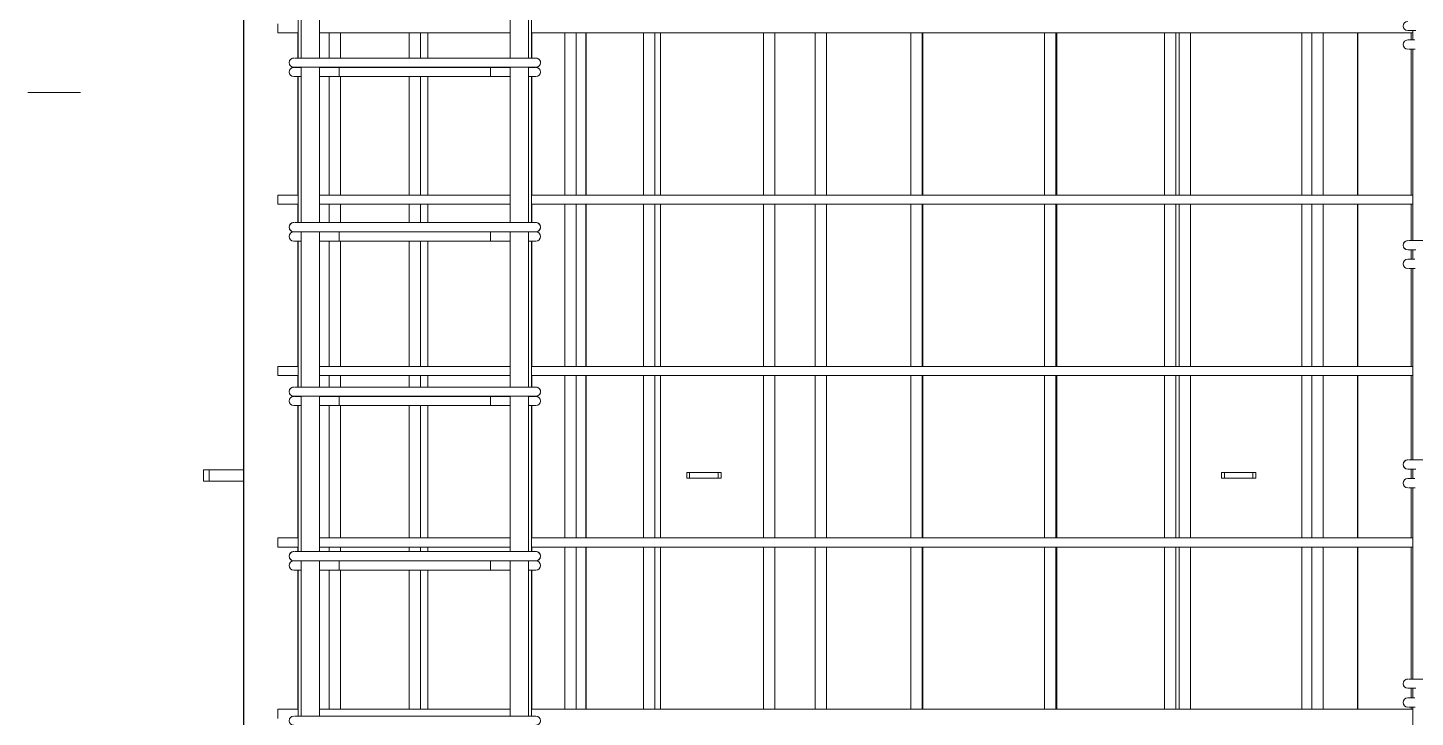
# Model space of a CAD drawing. Header units: millimetres. Extents: x -8986 to 3673, y -4076 to 6166.
# Drawn here: x -6653 to -5438, y 1185 to 1789 of the extents above; entities that cross this region are included whole.
import ezdxf

# ---------------------------------------------------------------- set-up
doc = ezdxf.new("R2010")
doc.units = ezdxf.units.MM
for name, color, linetype, lineweight in [('A-GENM', 13, 'Continuous', 18), ('A-WALL', 113, 'Continuous', 25), ('G-ANNO-SYMB', 111, 'Continuous', 9), ('S-RBAR', 171, 'Continuous', 18)]:
    doc.layers.add(name, color=color, linetype=linetype, lineweight=lineweight)

# ---------------------------------------------------------------- blocks, each defined once
blk = doc.blocks.new('RR spread anchor face based - RR-SA-0_7-110-2888042-Elevation Front 1')
at = {"layer": 'A-GENM'}
for p, q in [((-6075.8, -862.5), (-6073.3, -862.5)), ((-6075.8, -867.5), (-6075.8, -862.5)), ((-6073.3, -867.5), (-6075.8, -867.5)), ((-6073.3, -862.5), (-6048.3, -862.5)), ((-6073.3, -862.5), (-6073.3, -867.5)), ((-6048.3, -867.5), (-6073.3, -867.5)), ((-6048.3, -862.5), (-6045.8, -862.5)), ((-6048.3, -862.5), (-6048.3, -867.5)), ((-6045.8, -867.5), (-6048.3, -867.5)), ((-6045.8, -862.5), (-6045.8, -867.5))]:
    blk.add_line(p, q, dxfattribs=at)
blk = doc.blocks.new('RR spread anchor face based - RR-SA-2_5-250-1726823-Elevation Front 1')
at = {"layer": 'A-GENM'}
for p, q in [((-6498.8, 2892), (-6493.8, 2892)), ((-6498.8, 2892), (-6498.8, 2882)), ((-6493.8, 2892), (-6463.8, 2892)), ((-6493.8, 2892), (-6493.8, 2882)), ((-6493.8, 2882), (-6498.8, 2882)), ((-6463.8, 2882), (-6493.8, 2882))]:
    blk.add_line(p, q, dxfattribs=at)

msp = doc.modelspace()

# ---------------------------------------------------------------- linework, layer by layer
at = {"layer": 'A-WALL'}
for p, q in [((-6463.80383, 3040), (-6463.80383, -1395)), ((-6163.80383, 1642.31034), (-6163.80383, 1784.27586)), ((-5488.80383, 1784.27586), (-5488.80383, 1642.31034)), ((-6163.80383, 1492.34483), (-6163.80383, 1634.31034)), ((-5488.80383, 1634.31034), (-5488.80383, 1492.34483)), ((-6163.80383, 1342.37931), (-6163.80383, 1484.34483)), ((-5488.80383, 1484.34483), (-5488.80383, 1342.37931)), ((-6163.80383, 1192.41379), (-6163.80383, 1334.37931)), ((-5488.80383, 1334.37931), (-5488.80383, 1192.41379))]:
    msp.add_line(p, q, dxfattribs=at)
at = {"layer": 'G-ANNO-SYMB'}
msp.add_line((-6606.55955, 1732.096), (-6652.61649, 1732.096), dxfattribs=at)
at = {"layer": 'S-RBAR'}
for p, q in [((-6413.30383, 1762.58207), (-6413.30383, 1898.1641)), ((-6397.30383, 1762.58207), (-6397.30383, 1898.1641)), ((-6230.30383, 1762.58207), (-6230.30383, 1898.1641)), ((-6214.30383, 1762.58207), (-6214.30383, 1898.1641)), ((-6415.80383, 1762.58207), (-6415.80383, 1889.9507)), ((-6211.80383, 1762.58207), (-6211.80383, 1889.9507)), ((-6433.80383, 1784.27586), (-6433.80383, 1792.27586)), ((-5444.80383, 1786.26882), (-5440.07244, 1786.26882)), ((-5440.45803, 1778.0385), (-5440.45803, 1786.26882)), ((-5440.17735, 1786.26882), (-5437.5966, 1786.26882)), ((-6433.80383, 1784.27586), (-6415.80383, 1784.27586)), ((-6416.30383, 1762.58207), (-6416.30383, 1784.27586)), ((-6397.30383, 1784.27586), (-6230.30383, 1784.27586)), ((-6388.80383, 1762.58207), (-6388.80383, 1784.27586)), ((-6378.80383, 1762.58207), (-6378.80383, 1784.27586)), ((-6318.80383, 1762.58207), (-6318.80383, 1784.27586)), ((-6308.80383, 1762.58207), (-6308.80383, 1784.27586)), ((-6302.54481, 1762.58207), (-6302.54481, 1784.27586)), ((-6211.80383, 1784.27586), (-5440.45803, 1784.27586)), ((-6211.30383, 1762.58207), (-6211.30383, 1784.27586)), ((-6182.5004, 1642.31034), (-6182.5004, 1784.27586)), ((-6172.5004, 1642.31034), (-6172.5004, 1784.27586)), ((-6113.80383, 1642.31034), (-6113.80383, 1784.27586)), ((-6103.80383, 1642.31034), (-6103.80383, 1784.27586)), ((-6098.80383, 1642.31034), (-6098.80383, 1784.27586)), ((-6008.67328, 1642.31034), (-6008.67328, 1784.27586)), ((-5998.67328, 1642.31034), (-5998.67328, 1784.27586)), ((-5963.45128, 1642.31034), (-5963.45128, 1784.27586)), ((-5953.45128, 1642.31034), (-5953.45128, 1784.27586)), ((-5879.79273, 1642.31034), (-5879.79273, 1784.27586)), ((-5869.79273, 1642.31034), (-5869.79273, 1784.27586)), ((-5869.31333, 1642.31034), (-5869.31333, 1784.27586)), ((-5762.78718, 1642.31034), (-5762.78718, 1784.27586)), ((-5752.78718, 1642.31034), (-5752.78718, 1784.27586)), ((-5752.06808, 1642.31034), (-5752.06808, 1784.27586)), ((-5657.65663, 1642.31034), (-5657.65663, 1784.27586)), ((-5647.65663, 1642.31034), (-5647.65663, 1784.27586)), ((-5644.82283, 1642.31034), (-5644.82283, 1784.27586)), ((-5634.82283, 1642.31034), (-5634.82283, 1784.27586)), ((-5537.57758, 1642.31034), (-5537.57758, 1784.27586)), ((-5528.77608, 1642.31034), (-5528.77608, 1784.27586)), ((-5518.77608, 1642.31034), (-5518.77608, 1784.27586)), ((-5438.67284, 1778.0385), (-5444.80383, 1778.0385)), ((-5441.73624, 1778.0385), (-5441.73624, 1784.27586)), ((-6419.80383, 1762.2149), (-6419.7204, 1762.2149)), ((-6419.12235, 1762.2149), (-6413.94597, 1762.2149)), ((-6413.94597, 1762.2149), (-6399.80383, 1762.2149)), ((-6227.80383, 1762.2149), (-6399.80383, 1762.2149)), ((-6227.80383, 1762.2149), (-6207.80383, 1762.2149)), ((-5438.94597, 1770.0385), (-5444.12235, 1770.0385)), ((-5441.73624, 1642.31034), (-5441.73624, 1770.0385)), ((-5440.45803, 1602.43643), (-5440.45803, 1770.0385)), ((-5438.29026, 1770.0385), (-5438.94597, 1770.0385)), ((-6419.80383, 1754.2149), (-6415.07244, 1754.2149)), ((-6419.12235, 1754.00755), (-6413.94597, 1754.00755)), ((-6415.17735, 1754.2149), (-6412.5966, 1754.2149)), ((-6413.30383, 1754.00755), (-6413.94597, 1754.00755)), ((-6413.30383, 1618.2657), (-6413.30383, 1754.2149)), ((-6412.72163, 1754.2149), (-6399.80383, 1754.2149)), ((-6227.80383, 1754.2149), (-6399.80383, 1754.2149)), ((-6397.30383, 1618.2657), (-6397.30383, 1754.2149)), ((-6380.00484, 1754.00755), (-6397.30383, 1754.00755)), ((-6380.00484, 1754.00755), (-6380.00484, 1746.00755)), ((-6380.00484, 1754.00755), (-6247.60282, 1754.00755)), ((-6230.30383, 1754.00755), (-6247.60282, 1754.00755)), ((-6247.60282, 1754.00755), (-6247.60282, 1746.00755)), ((-6230.30383, 1618.2657), (-6230.30383, 1754.2149)), ((-6227.80383, 1754.2149), (-6207.80383, 1754.2149)), ((-6214.30383, 1618.2657), (-6214.30383, 1754.2149)), ((-6213.66169, 1754.00755), (-6214.30383, 1754.00755)), ((-6213.66169, 1754.00755), (-6208.48531, 1754.00755)), ((-6419.80383, 1746.00755), (-6413.94597, 1746.00755)), ((-6416.30383, 1642.31034), (-6416.30383, 1746.00755)), ((-6415.80383, 1618.2657), (-6415.80383, 1746.00755)), ((-6413.30383, 1746.00755), (-6413.94597, 1746.00755)), ((-6380.00484, 1746.00755), (-6397.30383, 1746.00755)), ((-6388.80383, 1642.31034), (-6388.80383, 1746.00755)), ((-6380.00484, 1746.00755), (-6247.60282, 1746.00755)), ((-6378.80383, 1642.31034), (-6378.80383, 1746.00755)), ((-6318.80383, 1642.31034), (-6318.80383, 1746.00755)), ((-6308.80383, 1642.31034), (-6308.80383, 1746.00755)), ((-6302.54481, 1642.31034), (-6302.54481, 1746.00755)), ((-6230.30383, 1746.00755), (-6247.60282, 1746.00755)), ((-6213.66169, 1746.00755), (-6214.30383, 1746.00755)), ((-6213.66169, 1746.00755), (-6207.80383, 1746.00755)), ((-6211.80383, 1618.2657), (-6211.80383, 1746.00755)), ((-6211.30383, 1642.31034), (-6211.30383, 1746.00755)), ((-6433.80383, 1642.31034), (-6415.80383, 1642.31034)), ((-6433.80383, 1634.31034), (-6433.80383, 1642.31034)), ((-6397.30383, 1642.31034), (-6230.30383, 1642.31034)), ((-6211.80383, 1642.31034), (-5440.45803, 1642.31034)), ((-6433.80383, 1634.31034), (-6415.80383, 1634.31034)), ((-6416.30383, 1618.2657), (-6416.30383, 1634.31034)), ((-6397.30383, 1634.31034), (-6230.30383, 1634.31034)), ((-6388.80383, 1618.2657), (-6388.80383, 1634.31034)), ((-6378.80383, 1618.2657), (-6378.80383, 1634.31034)), ((-6318.80383, 1618.2657), (-6318.80383, 1634.31034)), ((-6308.80383, 1618.2657), (-6308.80383, 1634.31034)), ((-6302.54481, 1618.2657), (-6302.54481, 1634.31034)), ((-6211.80383, 1634.31034), (-5440.45803, 1634.31034)), ((-6211.30383, 1618.2657), (-6211.30383, 1634.31034)), ((-6182.5004, 1492.34483), (-6182.5004, 1634.31034)), ((-6172.5004, 1492.34483), (-6172.5004, 1634.31034)), ((-6113.80383, 1492.34483), (-6113.80383, 1634.31034)), ((-6103.80383, 1492.34483), (-6103.80383, 1634.31034)), ((-6098.80383, 1492.34483), (-6098.80383, 1634.31034)), ((-6008.67328, 1492.34483), (-6008.67328, 1634.31034)), ((-5998.67328, 1492.34483), (-5998.67328, 1634.31034)), ((-5963.45128, 1492.34483), (-5963.45128, 1634.31034)), ((-5953.45128, 1492.34483), (-5953.45128, 1634.31034)), ((-5879.79273, 1492.34483), (-5879.79273, 1634.31034)), ((-5869.79273, 1492.34483), (-5869.79273, 1634.31034)), ((-5869.31333, 1492.34483), (-5869.31333, 1634.31034)), ((-5762.78718, 1492.34483), (-5762.78718, 1634.31034)), ((-5752.78718, 1492.34483), (-5752.78718, 1634.31034)), ((-5752.06808, 1492.34483), (-5752.06808, 1634.31034)), ((-5657.65663, 1492.34483), (-5657.65663, 1634.31034)), ((-5647.65663, 1492.34483), (-5647.65663, 1634.31034)), ((-5644.82283, 1492.34483), (-5644.82283, 1634.31034)), ((-5634.82283, 1492.34483), (-5634.82283, 1634.31034)), ((-5537.57758, 1492.34483), (-5537.57758, 1634.31034)), ((-5528.77608, 1492.34483), (-5528.77608, 1634.31034)), ((-5518.77608, 1492.34483), (-5518.77608, 1634.31034)), ((-5441.73624, 1602.43643), (-5441.73624, 1634.31034)), ((-6419.80383, 1618.2657), (-6419.7204, 1618.2657)), ((-6419.12235, 1618.2657), (-6413.94597, 1618.2657)), ((-6413.94597, 1618.2657), (-6399.80383, 1618.2657)), ((-6227.80383, 1618.2657), (-6399.80383, 1618.2657)), ((-6227.80383, 1618.2657), (-6207.80383, 1618.2657)), ((-6419.80383, 1610.2657), (-6415.07244, 1610.2657)), ((-6419.12235, 1610.06439), (-6413.94597, 1610.06439)), ((-6415.17735, 1610.2657), (-6412.5966, 1610.2657)), ((-6413.30383, 1610.06439), (-6413.94597, 1610.06439)), ((-6413.30383, 1474.3165), (-6413.30383, 1610.2657)), ((-6412.72163, 1610.2657), (-6399.80383, 1610.2657)), ((-6227.80383, 1610.2657), (-6399.80383, 1610.2657)), ((-6397.30383, 1474.3165), (-6397.30383, 1610.2657)), ((-6380.00484, 1610.06439), (-6397.30383, 1610.06439)), ((-6380.00484, 1610.06439), (-6380.00484, 1602.06439)), ((-6380.00484, 1610.06439), (-6247.60282, 1610.06439)), ((-6230.30383, 1610.06439), (-6247.60282, 1610.06439)), ((-6247.60282, 1610.06439), (-6247.60282, 1602.06439)), ((-6230.30383, 1474.3165), (-6230.30383, 1610.2657)), ((-6227.80383, 1610.2657), (-6207.80383, 1610.2657)), ((-6214.30383, 1474.3165), (-6214.30383, 1610.2657)), ((-6213.66169, 1610.06439), (-6214.30383, 1610.06439)), ((-6213.66169, 1610.06439), (-6208.48531, 1610.06439)), ((-6419.80383, 1602.06439), (-6413.94597, 1602.06439)), ((-6416.30383, 1492.34483), (-6416.30383, 1602.06439)), ((-6415.80383, 1474.3165), (-6415.80383, 1602.06439)), ((-6413.30383, 1602.06439), (-6413.94597, 1602.06439)), ((-6380.00484, 1602.06439), (-6397.30383, 1602.06439)), ((-6388.80383, 1492.34483), (-6388.80383, 1602.06439)), ((-6380.00484, 1602.06439), (-6247.60282, 1602.06439)), ((-6378.80383, 1492.34483), (-6378.80383, 1602.06439)), ((-6318.80383, 1492.34483), (-6318.80383, 1602.06439)), ((-6308.80383, 1492.34483), (-6308.80383, 1602.06439)), ((-6302.54481, 1492.34483), (-6302.54481, 1602.06439)), ((-6230.30383, 1602.06439), (-6247.60282, 1602.06439)), ((-6213.66169, 1602.06439), (-6214.30383, 1602.06439)), ((-6213.66169, 1602.06439), (-6207.80383, 1602.06439)), ((-6211.80383, 1474.3165), (-6211.80383, 1602.06439)), ((-6211.30383, 1492.34483), (-6211.30383, 1602.06439)), ((-5444.80383, 1602.43643), (-5444.7204, 1602.43643)), ((-5444.80383, 1594.43643), (-5440.07244, 1594.43643)), ((-5444.12235, 1602.43643), (-5438.94597, 1602.43643)), ((-5441.73624, 1586.12416), (-5441.73624, 1594.43643)), ((-5440.45803, 1586.12416), (-5440.45803, 1594.43643)), ((-5440.17735, 1594.43643), (-5437.5966, 1594.43643)), ((-5438.94597, 1602.43643), (-5424.80383, 1602.43643)), ((-5438.67284, 1586.12416), (-5444.80383, 1586.12416)), ((-5438.94597, 1578.12416), (-5444.12235, 1578.12416)), ((-5441.73624, 1492.34483), (-5441.73624, 1578.12416)), ((-5440.45803, 1410.60405), (-5440.45803, 1578.12416)), ((-5438.29026, 1578.12416), (-5438.94597, 1578.12416)), ((-6433.80383, 1492.34483), (-6415.80383, 1492.34483)), ((-6433.80383, 1484.34483), (-6433.80383, 1492.34483)), ((-6433.80383, 1484.34483), (-6415.80383, 1484.34483)), ((-6416.30383, 1474.3165), (-6416.30383, 1484.34483)), ((-6397.30383, 1492.34483), (-6230.30383, 1492.34483)), ((-6397.30383, 1484.34483), (-6230.30383, 1484.34483)), ((-6388.80383, 1474.3165), (-6388.80383, 1484.34483)), ((-6378.80383, 1474.3165), (-6378.80383, 1484.34483)), ((-6318.80383, 1474.3165), (-6318.80383, 1484.34483)), ((-6308.80383, 1474.3165), (-6308.80383, 1484.34483)), ((-6302.54481, 1474.3165), (-6302.54481, 1484.34483)), ((-6211.80383, 1492.34483), (-5440.45803, 1492.34483)), ((-6211.80383, 1484.34483), (-5440.45803, 1484.34483)), ((-6211.30383, 1474.3165), (-6211.30383, 1484.34483)), ((-6182.5004, 1342.37931), (-6182.5004, 1484.34483)), ((-6172.5004, 1342.37931), (-6172.5004, 1484.34483)), ((-6113.80383, 1342.37931), (-6113.80383, 1484.34483)), ((-6103.80383, 1342.37931), (-6103.80383, 1484.34483)), ((-6098.80383, 1342.37931), (-6098.80383, 1484.34483)), ((-6008.67328, 1342.37931), (-6008.67328, 1484.34483)), ((-5998.67328, 1342.37931), (-5998.67328, 1484.34483)), ((-5963.45128, 1342.37931), (-5963.45128, 1484.34483)), ((-5953.45128, 1342.37931), (-5953.45128, 1484.34483)), ((-5879.79273, 1342.37931), (-5879.79273, 1484.34483)), ((-5869.79273, 1342.37931), (-5869.79273, 1484.34483)), ((-5869.31333, 1342.37931), (-5869.31333, 1484.34483)), ((-5762.78718, 1342.37931), (-5762.78718, 1484.34483)), ((-5752.78718, 1342.37931), (-5752.78718, 1484.34483)), ((-5752.06808, 1342.37931), (-5752.06808, 1484.34483)), ((-5657.65663, 1342.37931), (-5657.65663, 1484.34483)), ((-5647.65663, 1342.37931), (-5647.65663, 1484.34483)), ((-5644.82283, 1342.37931), (-5644.82283, 1484.34483)), ((-5634.82283, 1342.37931), (-5634.82283, 1484.34483)), ((-5537.57758, 1342.37931), (-5537.57758, 1484.34483)), ((-5528.77608, 1342.37931), (-5528.77608, 1484.34483)), ((-5518.77608, 1342.37931), (-5518.77608, 1484.34483)), ((-5441.73624, 1410.60405), (-5441.73624, 1484.34483)), ((-6419.80383, 1474.3165), (-6419.7204, 1474.3165)), ((-6419.12235, 1474.3165), (-6413.94597, 1474.3165)), ((-6413.94597, 1474.3165), (-6399.80383, 1474.3165)), ((-6227.80383, 1474.3165), (-6399.80383, 1474.3165)), ((-6227.80383, 1474.3165), (-6207.80383, 1474.3165)), ((-6419.80383, 1466.3165), (-6415.07244, 1466.3165)), ((-6419.80383, 1458.12124), (-6413.94597, 1458.12124)), ((-6419.12235, 1466.12124), (-6413.94597, 1466.12124)), ((-6416.30383, 1342.37931), (-6416.30383, 1458.12124)), ((-6415.80383, 1330.36731), (-6415.80383, 1458.12124)), ((-6415.17735, 1466.3165), (-6412.5966, 1466.3165)), ((-6413.30383, 1466.12124), (-6413.94597, 1466.12124)), ((-6413.30383, 1458.12124), (-6413.94597, 1458.12124)), ((-6413.30383, 1330.36731), (-6413.30383, 1466.3165)), ((-6412.72163, 1466.3165), (-6399.80383, 1466.3165)), ((-6227.80383, 1466.3165), (-6399.80383, 1466.3165)), ((-6397.30383, 1330.36731), (-6397.30383, 1466.3165)), ((-6380.00484, 1466.12124), (-6397.30383, 1466.12124)), ((-6380.00484, 1458.12124), (-6397.30383, 1458.12124)), ((-6388.80383, 1342.37931), (-6388.80383, 1458.12124)), ((-6380.00484, 1466.12124), (-6380.00484, 1458.12124)), ((-6380.00484, 1466.12124), (-6247.60282, 1466.12124)), ((-6380.00484, 1458.12124), (-6247.60282, 1458.12124)), ((-6378.80383, 1342.37931), (-6378.80383, 1458.12124)), ((-6318.80383, 1342.37931), (-6318.80383, 1458.12124)), ((-6308.80383, 1342.37931), (-6308.80383, 1458.12124)), ((-6302.54481, 1342.37931), (-6302.54481, 1458.12124)), ((-6230.30383, 1466.12124), (-6247.60282, 1466.12124)), ((-6247.60282, 1466.12124), (-6247.60282, 1458.12124)), ((-6230.30383, 1458.12124), (-6247.60282, 1458.12124)), ((-6230.30383, 1330.36731), (-6230.30383, 1466.3165)), ((-6227.80383, 1466.3165), (-6207.80383, 1466.3165)), ((-6214.30383, 1330.36731), (-6214.30383, 1466.3165)), ((-6213.66169, 1466.12124), (-6214.30383, 1466.12124)), ((-6213.66169, 1458.12124), (-6214.30383, 1458.12124)), ((-6213.66169, 1466.12124), (-6208.48531, 1466.12124)), ((-6213.66169, 1458.12124), (-6207.80383, 1458.12124)), ((-6211.80383, 1330.36731), (-6211.80383, 1458.12124)), ((-6211.30383, 1342.37931), (-6211.30383, 1458.12124)), ((-5444.80383, 1410.60405), (-5444.7204, 1410.60405)), ((-5444.12235, 1410.60405), (-5438.94597, 1410.60405)), ((-5438.94597, 1410.60405), (-5424.80383, 1410.60405)), ((-5444.80383, 1402.60405), (-5440.07244, 1402.60405)), ((-5441.73624, 1394.20982), (-5441.73624, 1402.60405)), ((-5440.45803, 1394.20982), (-5440.45803, 1402.60405)), ((-5440.17735, 1402.60405), (-5437.5966, 1402.60405)), ((-5438.67284, 1394.20982), (-5444.80383, 1394.20982)), ((-5438.94597, 1386.20982), (-5444.12235, 1386.20982)), ((-5441.73624, 1342.37931), (-5441.73624, 1386.20982)), ((-5440.45803, 1218.77166), (-5440.45803, 1386.20982)), ((-5438.29026, 1386.20982), (-5438.94597, 1386.20982)), ((-6433.80383, 1342.37931), (-6415.80383, 1342.37931)), ((-6433.80383, 1334.37931), (-6433.80383, 1342.37931)), ((-6397.30383, 1342.37931), (-6230.30383, 1342.37931)), ((-6211.80383, 1342.37931), (-5440.45803, 1342.37931)), ((-6433.80383, 1334.37931), (-6415.80383, 1334.37931)), ((-6419.80383, 1330.36731), (-6419.7204, 1330.36731)), ((-6419.12235, 1330.36731), (-6413.94597, 1330.36731)), ((-6416.30383, 1330.36731), (-6416.30383, 1334.37931)), ((-6413.94597, 1330.36731), (-6399.80383, 1330.36731)), ((-6227.80383, 1330.36731), (-6399.80383, 1330.36731)), ((-6397.30383, 1334.37931), (-6230.30383, 1334.37931)), ((-6388.80383, 1330.36731), (-6388.80383, 1334.37931)), ((-6378.80383, 1330.36731), (-6378.80383, 1334.37931)), ((-6318.80383, 1330.36731), (-6318.80383, 1334.37931)), ((-6308.80383, 1330.36731), (-6308.80383, 1334.37931)), ((-6302.54481, 1330.36731), (-6302.54481, 1334.37931)), ((-6227.80383, 1330.36731), (-6207.80383, 1330.36731)), ((-6211.80383, 1334.37931), (-5440.45803, 1334.37931)), ((-6211.30383, 1330.36731), (-6211.30383, 1334.37931)), ((-6182.5004, 1192.41379), (-6182.5004, 1334.37931)), ((-6172.5004, 1192.41379), (-6172.5004, 1334.37931)), ((-6113.80383, 1192.41379), (-6113.80383, 1334.37931)), ((-6103.80383, 1192.41379), (-6103.80383, 1334.37931)), ((-6098.80383, 1192.41379), (-6098.80383, 1334.37931)), ((-6008.67328, 1192.41379), (-6008.67328, 1334.37931)), ((-5998.67328, 1192.41379), (-5998.67328, 1334.37931)), ((-5963.45128, 1192.41379), (-5963.45128, 1334.37931)), ((-5953.45128, 1192.41379), (-5953.45128, 1334.37931)), ((-5879.79273, 1192.41379), (-5879.79273, 1334.37931)), ((-5869.79273, 1192.41379), (-5869.79273, 1334.37931)), ((-5869.31333, 1192.41379), (-5869.31333, 1334.37931)), ((-5762.78718, 1192.41379), (-5762.78718, 1334.37931)), ((-5752.78718, 1192.41379), (-5752.78718, 1334.37931)), ((-5752.06808, 1192.41379), (-5752.06808, 1334.37931)), ((-5657.65663, 1192.41379), (-5657.65663, 1334.37931)), ((-5647.65663, 1192.41379), (-5647.65663, 1334.37931)), ((-5644.82283, 1192.41379), (-5644.82283, 1334.37931)), ((-5634.82283, 1192.41379), (-5634.82283, 1334.37931)), ((-5537.57758, 1192.41379), (-5537.57758, 1334.37931)), ((-5528.77608, 1192.41379), (-5528.77608, 1334.37931)), ((-5518.77608, 1192.41379), (-5518.77608, 1334.37931)), ((-5441.73624, 1218.77166), (-5441.73624, 1334.37931)), ((-6419.80383, 1322.36731), (-6415.07244, 1322.36731)), ((-6419.80383, 1314.17809), (-6413.94597, 1314.17809)), ((-6419.12235, 1322.17809), (-6413.94597, 1322.17809)), ((-6416.30383, 1192.41379), (-6416.30383, 1314.17809)), ((-6415.80383, 1186.41811), (-6415.80383, 1314.17809)), ((-6415.17735, 1322.36731), (-6412.5966, 1322.36731)), ((-6413.30383, 1322.17809), (-6413.94597, 1322.17809)), ((-6413.30383, 1314.17809), (-6413.94597, 1314.17809)), ((-6413.30383, 1186.41811), (-6413.30383, 1322.36731)), ((-6412.72163, 1322.36731), (-6399.80383, 1322.36731)), ((-6227.80383, 1322.36731), (-6399.80383, 1322.36731)), ((-6397.30383, 1186.41811), (-6397.30383, 1322.36731)), ((-6380.00484, 1322.17809), (-6397.30383, 1322.17809)), ((-6380.00484, 1314.17809), (-6397.30383, 1314.17809)), ((-6388.80383, 1192.41379), (-6388.80383, 1314.17809)), ((-6380.00484, 1322.17809), (-6380.00484, 1314.17809)), ((-6380.00484, 1322.17809), (-6247.60282, 1322.17809)), ((-6380.00484, 1314.17809), (-6247.60282, 1314.17809)), ((-6378.80383, 1192.41379), (-6378.80383, 1314.17809)), ((-6318.80383, 1192.41379), (-6318.80383, 1314.17809)), ((-6308.80383, 1192.41379), (-6308.80383, 1314.17809)), ((-6302.54481, 1192.41379), (-6302.54481, 1314.17809)), ((-6230.30383, 1322.17809), (-6247.60282, 1322.17809)), ((-6247.60282, 1322.17809), (-6247.60282, 1314.17809)), ((-6230.30383, 1314.17809), (-6247.60282, 1314.17809)), ((-6230.30383, 1186.41811), (-6230.30383, 1322.36731)), ((-6227.80383, 1322.36731), (-6207.80383, 1322.36731)), ((-6214.30383, 1186.41811), (-6214.30383, 1322.36731)), ((-6213.66169, 1322.17809), (-6214.30383, 1322.17809)), ((-6213.66169, 1314.17809), (-6214.30383, 1314.17809)), ((-6213.66169, 1322.17809), (-6208.48531, 1322.17809)), ((-6213.66169, 1314.17809), (-6207.80383, 1314.17809)), ((-6211.80383, 1186.41811), (-6211.80383, 1314.17809)), ((-6211.30383, 1192.41379), (-6211.30383, 1314.17809)), ((-5444.80383, 1218.77166), (-5444.7204, 1218.77166)), ((-5444.12235, 1218.77166), (-5438.94597, 1218.77166)), ((-5438.94597, 1218.77166), (-5424.80383, 1218.77166)), ((-5444.80383, 1210.77166), (-5440.07244, 1210.77166)), ((-5438.67284, 1202.29548), (-5444.80383, 1202.29548)), ((-5441.73624, 1202.29548), (-5441.73624, 1210.77166)), ((-5440.45803, 1202.29548), (-5440.45803, 1210.77166)), ((-5440.17735, 1210.77166), (-5437.5966, 1210.77166)), ((-6433.80383, 1192.41379), (-6415.80383, 1192.41379)), ((-6433.80383, 1184.41379), (-6433.80383, 1192.41379)), ((-6397.30383, 1192.41379), (-6230.30383, 1192.41379)), ((-6211.80383, 1192.41379), (-5440.45803, 1192.41379)), ((-5438.94597, 1194.29548), (-5444.12235, 1194.29548)), ((-5441.73624, 1192.41379), (-5441.73624, 1194.29548)), ((-5440.45803, 1026.93928), (-5440.45803, 1194.29548)), ((-5438.29026, 1194.29548), (-5438.94597, 1194.29548)), ((-6419.80383, 1186.41811), (-6419.7204, 1186.41811)), ((-6419.12235, 1186.41811), (-6413.94597, 1186.41811)), ((-6413.94597, 1186.41811), (-6399.80383, 1186.41811)), ((-6227.80383, 1186.41811), (-6399.80383, 1186.41811)), ((-6227.80383, 1186.41811), (-6207.80383, 1186.41811))]:
    msp.add_line(p, q, dxfattribs=at)
for centre, start, end in [((-5444.80383, 1790.26882), 90, 270), ((-5444.80383, 1790.26882), 90, 270), ((-5444.80383, 1774.0385), 90, 270), ((-6419.80383, 1758.2149), 90, 270), ((-6419.80383, 1758.2149), 90, 270), ((-6419.80383, 1758.2149), 120, 165), ((-6419.80383, 1758.2149), 90, 105), ((-6207.80383, 1758.2149), 75, 90), ((-6207.80383, 1758.2149), 270, 90), ((-6207.80383, 1758.2149), 15, 60), ((-6419.80383, 1750.00755), 90, 270), ((-6419.80383, 1758.2149), 195, 240), ((-6207.80383, 1750.00755), 270, 90), ((-6207.80383, 1758.2149), 300, 345), ((-6419.80383, 1614.2657), 90, 270), ((-6419.80383, 1614.2657), 90, 270), ((-6419.80383, 1614.2657), 120, 165), ((-6419.80383, 1614.2657), 90, 105), ((-6207.80383, 1614.2657), 75, 90), ((-6207.80383, 1614.2657), 270, 90), ((-6207.80383, 1614.2657), 15, 60), ((-6419.80383, 1606.06439), 90, 270), ((-6419.80383, 1614.2657), 195, 240), ((-6207.80383, 1606.06439), 270, 90), ((-6207.80383, 1614.2657), 300, 345), ((-5444.80383, 1598.43643), 90, 270), ((-5444.80383, 1598.43643), 90, 270), ((-5444.80383, 1598.43643), 120, 165), ((-5444.80383, 1598.43643), 195, 240), ((-5444.80383, 1598.43643), 90, 105), ((-5444.80383, 1582.12416), 90, 270), ((-6419.80383, 1470.3165), 90, 270), ((-6419.80383, 1470.3165), 90, 270), ((-6419.80383, 1470.3165), 120, 165), ((-6419.80383, 1470.3165), 90, 105), ((-6207.80383, 1470.3165), 75, 90), ((-6207.80383, 1470.3165), 270, 90), ((-6207.80383, 1470.3165), 15, 60), ((-6419.80383, 1462.12124), 90, 270), ((-6419.80383, 1470.3165), 195, 240), ((-6207.80383, 1462.12124), 270, 90), ((-6207.80383, 1470.3165), 300, 345), ((-5444.80383, 1406.60405), 90, 270), ((-5444.80383, 1406.60405), 90, 270), ((-5444.80383, 1406.60405), 120, 165), ((-5444.80383, 1406.60405), 90, 105), ((-5444.80383, 1406.60405), 195, 240), ((-5444.80383, 1390.20982), 90, 270), ((-6419.80383, 1326.36731), 90, 270), ((-6419.80383, 1326.36731), 90, 270), ((-6419.80383, 1326.36731), 120, 165), ((-6419.80383, 1326.36731), 195, 240), ((-6419.80383, 1326.36731), 90, 105), ((-6207.80383, 1326.36731), 75, 90), ((-6207.80383, 1326.36731), 270, 90), ((-6207.80383, 1326.36731), 15, 60), ((-6207.80383, 1326.36731), 300, 345), ((-6419.80383, 1318.17809), 90, 270), ((-6207.80383, 1318.17809), 270, 90), ((-5444.80383, 1214.77166), 90, 270), ((-5444.80383, 1214.77166), 90, 270), ((-5444.80383, 1214.77166), 120, 165), ((-5444.80383, 1214.77166), 90, 105), ((-5444.80383, 1198.29548), 90, 270), ((-5444.80383, 1214.77166), 195, 240), ((-6419.80383, 1182.41811), 90, 270), ((-6419.80383, 1182.41811), 90, 270), ((-6207.80383, 1182.41811), 270, 90)]:
    msp.add_arc(centre, 4, start, end, dxfattribs=at)

# ---------------------------------------------------------------- block references
at = {"layer": 'A-GENM'}
for name, p in [('RR spread anchor face based - RR-SA-2_5-250-1726823-Elevation Front 1', (0, -1490)), ('RR spread anchor face based - RR-SA-0_7-110-2888042-Elevation Front 1', (0, 2262)), ('RR spread anchor face based - RR-SA-0_7-110-2888042-Elevation Front 1', (468, 2262))]:
    msp.add_blockref(name, p, dxfattribs=at)

doc.saveas('drawing.dxf')
